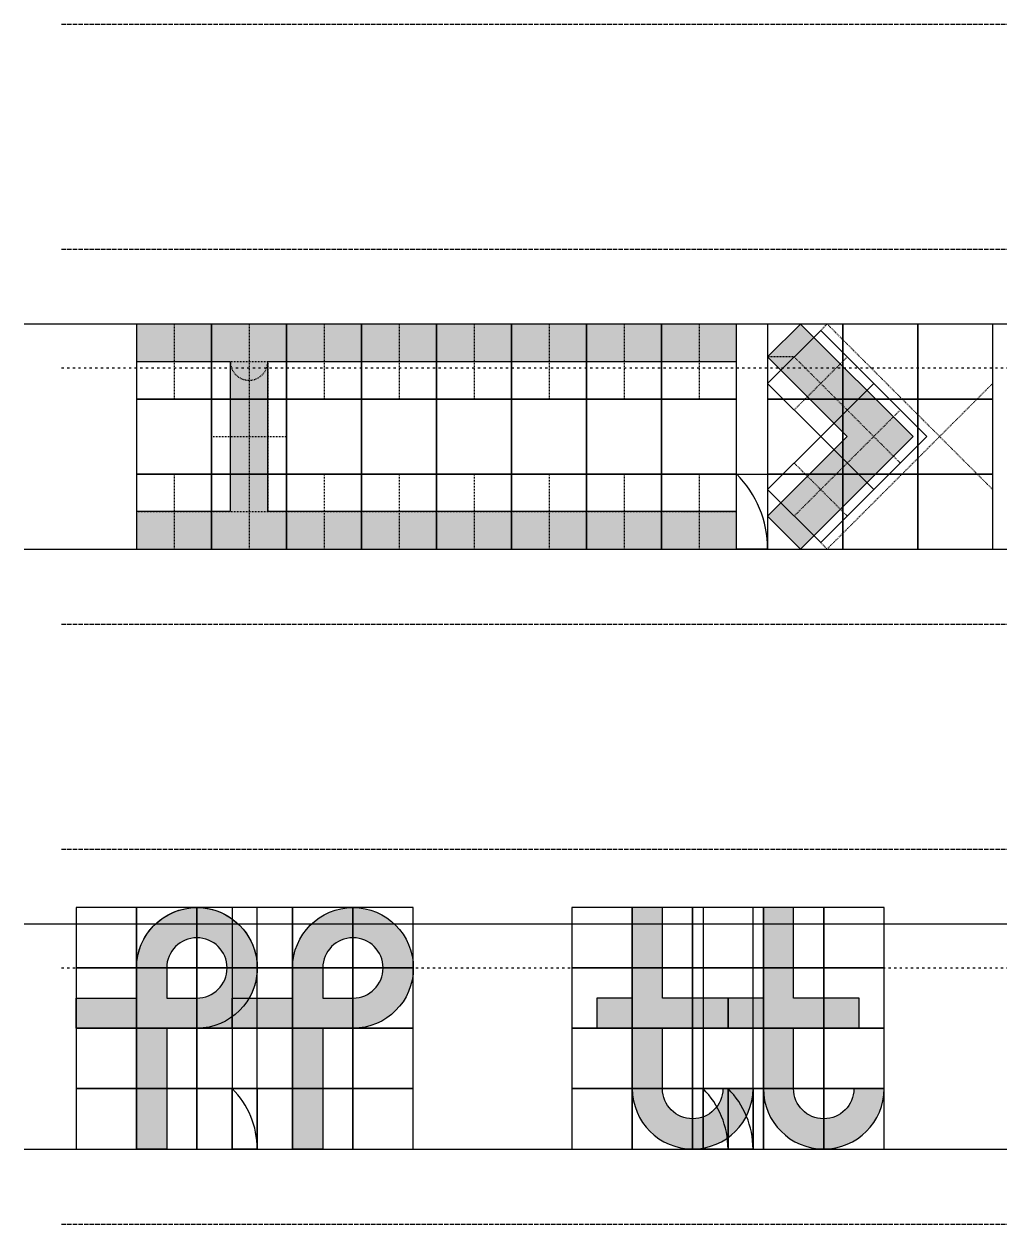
# Model space of a CAD drawing. Header units: millimetres. Extents: x -19 to 3010, y -292 to 470.
# Drawn here: x 1635 to 1765.1, y -250 to -90 of the extents above; entities that cross this region are included whole.
import ezdxf

# ---------------------------------------------------------------- set-up
doc = ezdxf.new("R2010")
doc.units = ezdxf.units.MM
doc.linetypes.add('ACAD_ISO02W100', pattern=[15, 12, -3])
doc.linetypes.add('ACAD_ISO03W100', pattern=[30, 12, -18])
for name, color, linetype in [('GUIDES', 252, 'Continuous'), ('guides_minor', 12, 'Continuous'), ('Lettering', 7, 'Continuous'), ('LINES', 252, 'Continuous'), ('Outlines', 5, 'Continuous')]:
    doc.layers.add(name, color=color, linetype=linetype)

msp = doc.modelspace()

# ---------------------------------------------------------------- hatches: boundary and pattern name
at = {"layer": 'Lettering'}
h = msp.add_hatch(color=256, dxfattribs=at)
h.dxf.hatch_style = 1
h.paths.add_polyline_path([(1650, -130), (1650, -135), (1662.5, -135), (1662.5, -155), (1650, -155), (1650, -160), (1730, -160), (1730, -154.9999999999998), (1667.5, -155.0000000000001), (1667.5, -134.9999999999999), (1730, -135), (1730, -130)])
h.paths.add_polyline_path([(1738.535533905934, -130), (1734.142135623732, -134.3933982822012), (1744.74873734153, -144.9999999999996), (1734.142135623732, -155.6066017177982), (1738.535533905934, -160), (1753.535533905934, -145)])
h = msp.add_hatch(color=256, dxfattribs=at)
h.dxf.hatch_style = 1
edge = h.paths.add_edge_path(flags=16)
edge.add_line((1674.832491561018, -215.857864376269), (1674.832491561018, -219.8815536468909))
edge.add_line((1674.832491561018, -219.8815536468909), (1678.85618083164, -219.8815536468909))
edge.add_arc((1678.85618083164, -215.8578643762691), 4.023689270621787, 270, 539.9999999999984)
edge = h.paths.add_edge_path()
edge.add_line((1665.01661279183, -219.8815536468909), (1670.808802290397, -219.8815536468909))
edge.add_line((1670.808802290397, -219.8815536468909), (1670.808802290397, -215.8578643762689))
edge.add_arc((1678.85618083164, -215.8578643762692), 8.047378541243688, -90, 179.9999999999984, ccw=False)
edge.add_line((1678.85618083164, -223.9052429175128), (1674.832491561019, -223.9052429175128))
edge.add_line((1674.832491561018, -223.9052429175128), (1674.832491561018, -240.0000000000001))
edge.add_line((1674.832491561018, -240.0000000000001), (1670.808802290396, -240))
edge.add_line((1670.808802290397, -240), (1670.808802290397, -223.9052429175127))
edge.add_line((1670.808802290397, -223.9052429175127), (1654.023689270621, -223.9052429175128))
edge.add_line((1654.023689270621, -223.9052429175128), (1654.023689270621, -240.0000000000001))
edge.add_line((1654.023689270621, -240.0000000000001), (1649.999999999999, -240))
edge.add_line((1649.999999999999, -240), (1649.999999999999, -223.9052429175127))
edge.add_line((1649.999999999999, -223.9052429175127), (1641.952621458755, -223.9052429175127))
edge.add_line((1641.952621458755, -223.9052429175127), (1641.952621458755, -219.8815536468909))
edge.add_line((1641.952621458755, -219.8815536468909), (1649.999999999999, -219.8815536468909))
edge.add_line((1649.999999999999, -219.8815536468909), (1649.999999999999, -215.8578643762689))
edge.add_arc((1658.047378541243, -215.8578643762692), 8.047378541243688, -29.99999999999909, 179.9999999999984, ccw=False)
edge = h.paths.add_edge_path(flags=16)
edge.add_line((1654.023689270621, -215.857864376269), (1654.023689270621, -219.8815536468909))
edge.add_line((1654.023689270621, -219.8815536468909), (1658.047378541243, -219.8815536468909))
edge.add_arc((1658.047378541243, -215.8578643762691), 4.023689270621787, 270, 539.9999999999984)
h = msp.add_hatch(color=256, dxfattribs=at)
h.dxf.hatch_style = 1
edge = h.paths.add_edge_path()
edge.add_line((1728.85618083164, -223.9052429175127), (1733.570226039551, -223.9052429175127))
edge.add_line((1733.570226039551, -223.9052429175127), (1733.570226039551, -231.9526214587563))
edge.add_arc((1741.617604580794, -231.9526214587563), 8.04737854124346, 180, 360)
edge.add_line((1749.664983122037, -231.9526214587563), (1745.641293851416, -231.9526214587564))
edge.add_arc((1741.617604580794, -231.9526214587563), 4.023689270621617, 180, 359.9999999999992, ccw=False)
edge.add_line((1737.593915310173, -231.9526214587563), (1737.593915310173, -223.9052429175127))
edge.add_line((1737.593915310173, -223.9052429175127), (1746.331649788704, -223.9052429175127))
edge.add_line((1746.331649788704, -223.9052429175127), (1746.331649788704, -219.8815536468909))
edge.add_line((1746.331649788704, -219.8815536468909), (1737.593915310172, -219.8815536468909))
edge.add_line((1737.593915310172, -219.8815536468909), (1737.593915310172, -207.8104858350254))
edge.add_line((1737.593915310172, -207.8104858350254), (1733.570226039551, -207.8104858350254))
edge.add_line((1733.570226039551, -207.8104858350254), (1733.570226039551, -219.8815536468909))
edge.add_line((1733.570226039551, -219.8815536468909), (1728.85618083164, -219.8815536468909))
edge.add_line((1728.85618083164, -219.8815536468909), (1720.118446353108, -219.8815536468909))
edge.add_line((1720.118446353108, -219.8815536468909), (1720.118446353108, -207.8104858350254))
edge.add_line((1720.118446353108, -207.8104858350254), (1716.094757082486, -207.8104858350254))
edge.add_line((1716.094757082486, -207.8104858350254), (1716.094757082486, -219.8815536468909))
edge.add_line((1716.094757082486, -219.8815536468909), (1711.380711874576, -219.8815536468909))
edge.add_line((1711.380711874576, -219.8815536468909), (1711.380711874576, -223.9052429175127))
edge.add_line((1711.380711874576, -223.9052429175127), (1716.094757082486, -223.9052429175127))
edge.add_line((1716.094757082486, -223.9052429175127), (1716.094757082486, -231.9526214587563))
edge.add_arc((1724.14213562373, -231.9526214587563), 8.04737854124346, 180, 360)
edge.add_line((1732.189514164973, -231.9526214587563), (1728.165824894352, -231.9526214587564))
edge.add_arc((1724.14213562373, -231.9526214587563), 4.023689270621617, 180, 359.9999999999992, ccw=False)
edge.add_line((1720.118446353109, -231.9526214587563), (1720.118446353109, -223.9052429175127))
edge.add_line((1720.118446353109, -223.9052429175127), (1728.85618083164, -223.9052429175127))

# ---------------------------------------------------------------- linework, layer by layer
at = {"layer": 'GUIDES', "linetype": 'ACAD_ISO02W100', "ltscale": 0.005}
for p, q in [((1655, -130), (1655, -140)), ((1665, -130), (1665, -140)), ((1675, -130), (1675, -140)), ((1685, -130), (1685, -140)), ((1695, -130), (1695, -140)), ((1705, -130), (1705, -140)), ((1715, -130), (1715, -140)), ((1725, -130), (1725, -140)), ((1650, -135), (1660, -135)), ((1660, -135), (1670, -135)), ((1670, -135), (1680, -135)), ((1680, -135), (1690, -135)), ((1690, -135), (1700, -135)), ((1700, -135), (1710, -135)), ((1710, -135), (1720, -135)), ((1720, -135), (1730, -135)), ((1665, -140), (1665, -150)), ((1660, -145), (1670, -145)), ((1655, -150), (1655, -160)), ((1665, -150), (1665, -160)), ((1675, -150.0000000000003), (1675, -160.0000000000003)), ((1685, -150.0000000000003), (1685, -160.0000000000003)), ((1695, -150.0000000000002), (1695, -160.0000000000002)), ((1705, -150.0000000000001), (1705, -160.0000000000001)), ((1715, -150), (1715, -160)), ((1725, -150), (1725, -160)), ((1650, -155), (1660, -155)), ((1660, -155), (1670, -155)), ((1670, -155.0000000000003), (1680, -155.0000000000003)), ((1680, -155.0000000000003), (1690, -155.0000000000003)), ((1690, -155.0000000000002), (1700, -155.0000000000002)), ((1700, -155.0000000000001), (1710, -155.0000000000001)), ((1710, -155), (1720, -155)), ((1720, -155), (1730, -155))]:
    msp.add_line(p, q, dxfattribs=at)
at = {"layer": 'GUIDES'}
for points in [[(1650, -140), (1660, -140), (1660, -130), (1650, -130)], [(1660, -140), (1670, -140), (1670, -130), (1660, -130)], [(1670, -140), (1680, -140), (1680, -130), (1670, -130)], [(1680, -140), (1690, -140), (1690, -130), (1680, -130)], [(1690, -140), (1700, -140), (1700, -130), (1690, -130)], [(1700, -140), (1710, -140), (1710, -130), (1700, -130)], [(1710, -140), (1720, -140), (1720, -130), (1710, -130)], [(1720, -140), (1730, -140), (1730, -130), (1720, -130)], [(1734.142135623731, -140), (1744.142135623731, -140), (1744.142135623731, -130), (1734.142135623731, -130)], [(1744.142135623731, -140), (1754.142135623731, -140), (1754.142135623731, -130), (1744.142135623731, -130)], [(1754.142135623731, -140), (1764.142135623731, -140), (1764.142135623731, -130), (1754.142135623731, -130)], [(1650, -150), (1660, -150), (1660, -140), (1650, -140)], [(1660, -150), (1670, -150), (1670, -140), (1660, -140)], [(1670, -150), (1680, -150), (1680, -140), (1670, -140)], [(1680, -150), (1690, -150), (1690, -140), (1680, -140)], [(1690, -150), (1700, -150), (1700, -140), (1690, -140)], [(1700, -150), (1710, -150), (1710, -140), (1700, -140)], [(1710, -150), (1720, -150), (1720, -140), (1710, -140)], [(1720, -150), (1730, -150), (1730, -140), (1720, -140)], [(1734.142135623731, -150), (1744.142135623731, -150), (1744.142135623731, -140), (1734.142135623731, -140)], [(1744.142135623731, -150), (1754.142135623731, -150), (1754.142135623731, -140), (1744.142135623731, -140)], [(1754.142135623731, -150), (1764.142135623731, -150), (1764.142135623731, -140), (1754.142135623731, -140)], [(1650, -160), (1660, -160), (1660, -150), (1650, -150)], [(1660, -160), (1670, -160), (1670, -150), (1660, -150)], [(1670, -160), (1680, -160), (1680, -150), (1670, -150)], [(1680, -160), (1690, -160), (1690, -150), (1680, -150)], [(1690, -160), (1700, -160), (1700, -150), (1690, -150)], [(1700, -160), (1710, -160), (1710, -150), (1700, -150)], [(1710, -160), (1720, -160), (1720, -150), (1710, -150)], [(1720, -160), (1730, -160), (1730, -150), (1720, -150)], [(1734.142135623731, -160), (1730, -160), (1730, -150), (1734.142135623731, -150)], [(1734.142135623731, -160), (1744.142135623731, -160), (1744.142135623731, -150), (1734.142135623731, -150)], [(1744.142135623731, -160), (1754.142135623731, -160), (1754.142135623731, -150), (1744.142135623731, -150)], [(1754.142135623731, -160), (1764.142135623731, -160), (1764.142135623731, -150), (1754.142135623731, -150)], [(1641.952621458756, -215.857864376269), (1650, -215.857864376269), (1650, -207.8104858350254), (1641.952621458756, -207.8104858350254)], [(1650, -215.857864376269), (1658.047378541244, -215.857864376269), (1658.047378541244, -207.8104858350254), (1650, -207.8104858350254)], [(1658.047378541244, -215.857864376269), (1666.094757082487, -215.857864376269), (1666.094757082487, -207.8104858350254), (1658.047378541244, -207.8104858350254)], [(1662.761423749154, -215.857864376269), (1670.808802290398, -215.857864376269), (1670.808802290398, -207.8104858350254), (1662.761423749154, -207.8104858350254)], [(1670.808802290398, -215.857864376269), (1678.856180831641, -215.857864376269), (1678.856180831641, -207.8104858350254), (1670.808802290398, -207.8104858350254)], [(1678.856180831641, -215.857864376269), (1686.903559372885, -215.857864376269), (1686.903559372885, -207.8104858350254), (1678.856180831641, -207.8104858350254)], [(1708.047378541244, -215.857864376269), (1716.094757082487, -215.857864376269), (1716.094757082487, -207.8104858350254), (1708.047378541244, -207.8104858350254)], [(1716.094757082487, -215.857864376269), (1724.142135623731, -215.857864376269), (1724.142135623731, -207.8104858350254), (1716.094757082487, -207.8104858350254)], [(1724.142135623731, -215.857864376269), (1732.189514164975, -215.857864376269), (1732.189514164975, -207.8104858350254), (1724.142135623731, -207.8104858350254)], [(1725.522847498308, -215.857864376269), (1733.570226039552, -215.857864376269), (1733.570226039552, -207.8104858350254), (1725.522847498308, -207.8104858350254)], [(1733.570226039552, -215.857864376269), (1741.617604580795, -215.857864376269), (1741.617604580795, -207.8104858350254), (1733.570226039552, -207.8104858350254)], [(1741.617604580795, -215.857864376269), (1749.664983122039, -215.857864376269), (1749.664983122039, -207.8104858350254), (1741.617604580795, -207.8104858350254)], [(1641.952621458756, -223.9052429175127), (1650, -223.9052429175127), (1650, -215.857864376269), (1641.952621458756, -215.857864376269)], [(1650, -223.9052429175127), (1658.047378541244, -223.9052429175127), (1658.047378541244, -215.857864376269), (1650, -215.857864376269)], [(1658.047378541244, -223.9052429175127), (1666.094757082487, -223.9052429175127), (1666.094757082487, -215.857864376269), (1658.047378541244, -215.857864376269)], [(1662.761423749154, -223.9052429175127), (1670.808802290398, -223.9052429175127), (1670.808802290398, -215.857864376269), (1662.761423749154, -215.857864376269)], [(1670.808802290398, -223.9052429175127), (1678.856180831641, -223.9052429175127), (1678.856180831641, -215.857864376269), (1670.808802290398, -215.857864376269)], [(1678.856180831641, -223.9052429175127), (1686.903559372885, -223.9052429175127), (1686.903559372885, -215.857864376269), (1678.856180831641, -215.857864376269)], [(1708.047378541244, -223.9052429175127), (1716.094757082487, -223.9052429175127), (1716.094757082487, -215.857864376269), (1708.047378541244, -215.857864376269)], [(1716.094757082487, -223.9052429175127), (1724.142135623731, -223.9052429175127), (1724.142135623731, -215.857864376269), (1716.094757082487, -215.857864376269)], [(1724.142135623731, -223.9052429175127), (1732.189514164975, -223.9052429175127), (1732.189514164975, -215.857864376269), (1724.142135623731, -215.857864376269)], [(1725.522847498308, -223.9052429175127), (1733.570226039552, -223.9052429175127), (1733.570226039552, -215.857864376269), (1725.522847498308, -215.857864376269)], [(1733.570226039552, -223.9052429175127), (1741.617604580795, -223.9052429175127), (1741.617604580795, -215.857864376269), (1733.570226039552, -215.857864376269)], [(1741.617604580795, -223.9052429175127), (1749.664983122039, -223.9052429175127), (1749.664983122039, -215.857864376269), (1741.617604580795, -215.857864376269)], [(1641.952621458756, -231.9526214587563), (1650, -231.9526214587563), (1650, -223.9052429175127), (1641.952621458756, -223.9052429175127)], [(1650, -231.9526214587563), (1658.047378541244, -231.9526214587563), (1658.047378541244, -223.9052429175127), (1650, -223.9052429175127)], [(1658.047378541244, -231.9526214587563), (1666.094757082487, -231.9526214587563), (1666.094757082487, -223.9052429175127), (1658.047378541244, -223.9052429175127)], [(1662.761423749154, -231.9526214587563), (1670.808802290398, -231.9526214587563), (1670.808802290398, -223.9052429175127), (1662.761423749154, -223.9052429175127)], [(1670.808802290398, -231.9526214587563), (1678.856180831641, -231.9526214587563), (1678.856180831641, -223.9052429175127), (1670.808802290398, -223.9052429175127)], [(1678.856180831641, -231.9526214587563), (1686.903559372885, -231.9526214587563), (1686.903559372885, -223.9052429175127), (1678.856180831641, -223.9052429175127)], [(1708.047378541244, -231.9526214587563), (1716.094757082487, -231.9526214587563), (1716.094757082487, -223.9052429175127), (1708.047378541244, -223.9052429175127)], [(1716.094757082487, -231.9526214587563), (1724.142135623731, -231.9526214587563), (1724.142135623731, -223.9052429175127), (1716.094757082487, -223.9052429175127)], [(1724.142135623731, -231.9526214587563), (1732.189514164975, -231.9526214587563), (1732.189514164975, -223.9052429175127), (1724.142135623731, -223.9052429175127)], [(1725.522847498308, -231.9526214587563), (1733.570226039552, -231.9526214587563), (1733.570226039552, -223.9052429175127), (1725.522847498308, -223.9052429175127)], [(1733.570226039552, -231.9526214587563), (1741.617604580795, -231.9526214587563), (1741.617604580795, -223.9052429175127), (1733.570226039552, -223.9052429175127)], [(1741.617604580795, -231.9526214587563), (1749.664983122039, -231.9526214587563), (1749.664983122039, -223.9052429175127), (1741.617604580795, -223.9052429175127)], [(1641.952621458756, -240), (1650, -240), (1650, -231.9526214587563), (1641.952621458756, -231.9526214587563)], [(1650, -240), (1658.047378541244, -240), (1658.047378541244, -231.9526214587563), (1650, -231.9526214587563)], [(1658.047378541244, -240), (1666.094757082487, -240), (1666.094757082487, -231.9526214587563), (1658.047378541244, -231.9526214587563)], [(1662.761423749154, -240), (1670.808802290398, -240), (1670.808802290398, -231.9526214587563), (1662.761423749154, -231.9526214587563)], [(1666.094757082487, -240), (1662.761423749154, -240), (1662.761423749154, -231.9526214587563), (1666.094757082487, -231.9526214587563)], [(1670.808802290398, -240), (1678.856180831641, -240), (1678.856180831641, -231.9526214587563), (1670.808802290398, -231.9526214587563)], [(1678.856180831641, -240), (1686.903559372885, -240), (1686.903559372885, -231.9526214587563), (1678.856180831641, -231.9526214587563)], [(1708.047378541244, -240), (1716.094757082487, -240), (1716.094757082487, -231.9526214587563), (1708.047378541244, -231.9526214587563)], [(1716.094757082487, -240), (1724.142135623731, -240), (1724.142135623731, -231.9526214587563), (1716.094757082487, -231.9526214587563)], [(1724.142135623731, -240), (1732.189514164975, -240), (1732.189514164975, -231.9526214587563), (1724.142135623731, -231.9526214587563)], [(1725.522847498308, -240), (1733.570226039552, -240), (1733.570226039552, -231.9526214587563), (1725.522847498308, -231.9526214587563)], [(1728.856180831642, -240), (1725.522847498308, -240), (1725.522847498308, -231.9526214587563), (1728.856180831642, -231.9526214587563)], [(1732.189514164975, -240), (1728.856180831641, -240), (1728.856180831641, -231.9526214587563), (1732.189514164975, -231.9526214587563)], [(1733.570226039552, -240), (1741.617604580795, -240), (1741.617604580795, -231.9526214587563), (1733.570226039552, -231.9526214587563)], [(1741.617604580795, -240), (1749.664983122039, -240), (1749.664983122039, -231.9526214587563), (1741.617604580795, -231.9526214587563)]]:
    msp.add_lwpolyline(points, close=True, dxfattribs=at)
for centre, radius, end in [((1720, -160), 14.14213562373095, 45.00000000000823), ((1654.71404520791, -240), 11.38071187457704, 45.00000000000821), ((1717.475468957065, -240), 11.38071187457704, 45.00000000000819), ((1720.808802290398, -240), 11.38071187457704, 45.00000000000819)]:
    msp.add_arc(centre, radius, 0, end, dxfattribs=at)
at = {"layer": 'guides_minor', "linetype": 'ACAD_ISO02W100', "ltscale": 0.005}
for p, q in [((1741.213203435596, -130.857864376269), (1742.071067811866, -130)), ((1742.071067811866, -130), (1764.142135623731, -152.0710678118654)), ((1737.677669529663, -134.3933982822012), (1734.142135623731, -134.3933982822012)), ((1737.677669529664, -134.393398282202), (1744.74873734153, -141.4644660940671)), ((1744.748737341529, -134.3933982822016), (1737.677669529664, -141.4644660940673)), ((1662.5, -135), (1662.5, -155)), ((1667.5, -135), (1667.5, -155)), ((1742.071067811866, -160), (1764.142135623731, -137.9289321881345)), ((1744.74873734153, -141.4644660940674), (1751.819805153395, -148.5355339059325)), ((1751.819805153395, -141.4644660940669), (1744.74873734153, -148.5355339059327)), ((1737.677669529664, -148.5355339059329), (1744.74873734153, -155.606601717798)), ((1744.748737341529, -148.5355339059324), (1737.677669529664, -155.6066017177982)), ((1741.213203435596, -159.142135623731), (1742.071067811866, -160))]:
    msp.add_line(p, q, dxfattribs=at)
at = {"layer": 'guides_minor'}
for points in [[(1734.142135623731, -137.9289321881345), (1741.213203435596, -145), (1748.284271247462, -137.9289321881345), (1741.213203435596, -130.857864376269)], [(1741.213203435596, -145), (1748.284271247462, -152.0710678118655), (1755.355339059327, -145), (1748.284271247462, -137.9289321881345)], [(1734.142135623731, -152.0710678118655), (1741.213203435596, -159.142135623731), (1748.284271247462, -152.0710678118655), (1741.213203435596, -145)]]:
    msp.add_lwpolyline(points, close=True, dxfattribs=at)
for points in [[(1654.023689270622, -223.9052429175128), (1654.023689270622, -240.0000000000001), (1650, -240), (1650, -223.9052429175127), (1641.952621458756, -223.9052429175127), (1641.952621458756, -219.8815536468909), (1650, -219.8815536468909), (1650, -215.8578643762689, -2.414213562373059), (1658.047378541244, -223.9052429175128)], [(1674.832491561019, -223.9052429175128), (1674.832491561019, -240.0000000000001), (1670.808802290398, -240), (1670.808802290398, -223.9052429175127), (1662.761423749154, -223.9052429175127), (1662.761423749154, -219.8815536468909), (1670.808802290398, -219.8815536468909), (1670.808802290398, -215.8578643762689, -2.414213562373059), (1678.856180831641, -223.9052429175128)], [(1720.118446353109, -219.8815536468909), (1720.118446353109, -207.8104858350254), (1716.094757082487, -207.8104858350254), (1716.094757082487, -219.8815536468909), (1711.380711874577, -219.8815536468909), (1711.380711874577, -223.9052429175127), (1716.094757082487, -223.9052429175127), (1716.094757082487, -231.9526214587563, 0.9999999999999999), (1732.189514164974, -231.9526214587563), (1728.165824894353, -231.9526214587564, -0.9999999999999999), (1720.118446353109, -231.9526214587563), (1720.118446353109, -223.9052429175127), (1728.856180831641, -223.9052429175127), (1728.856180831641, -219.8815536468909)], [(1737.593915310173, -219.8815536468909), (1737.593915310173, -207.8104858350254), (1733.570226039552, -207.8104858350254), (1733.570226039552, -219.8815536468909), (1728.856180831641, -219.8815536468909), (1728.856180831641, -223.9052429175127), (1733.570226039552, -223.9052429175127), (1733.570226039552, -231.9526214587563, 0.9999999999999999), (1749.664983122039, -231.9526214587563), (1745.641293851417, -231.9526214587564, -0.9999999999999999), (1737.593915310174, -231.9526214587563), (1737.593915310174, -223.9052429175127), (1746.331649788706, -223.9052429175127), (1746.331649788706, -219.8815536468909)], [(1654.023689270622, -215.857864376269), (1654.023689270622, -219.8815536468909), (1658.047378541244, -219.8815536468909, 2.41421356237307)], [(1674.832491561019, -215.857864376269), (1674.832491561019, -219.8815536468909), (1678.856180831641, -219.8815536468909, 2.41421356237307)]]:
    msp.add_lwpolyline(points, format="xyb", close=True, dxfattribs=at)
at = {"layer": 'guides_minor', "linetype": 'ACAD_ISO02W100', "ltscale": 0.005}
msp.add_arc((1665, -135), 2.5, 180, 0, dxfattribs=at)
at = {"layer": 'LINES', "linetype": 'ACAD_ISO02W100', "ltscale": 0.05}
for p, q in [((1640, -90), (2180, -90)), ((1640, -120), (2180, -120)), ((1640, -170), (2180, -170)), ((1640, -200), (2180, -200)), ((1640, -250), (2180, -250))]:
    msp.add_line(p, q, dxfattribs=at)
at = {"layer": 'LINES'}
for p, q in [((2185, -130), (1635, -130)), ((1635, -160), (2185, -160)), ((2185, -210), (1635, -210)), ((1635, -240), (2185, -240))]:
    msp.add_line(p, q, dxfattribs=at)
at = {"layer": 'LINES', "linetype": 'ACAD_ISO03W100', "ltscale": 0.025}
for p, q in [((1640, -135.857864376269), (2180, -135.857864376269)), ((1640, -215.857864376269), (2180, -215.857864376269))]:
    msp.add_line(p, q, dxfattribs=at)
at = {"layer": 'Outlines'}
for points in [[(1650, -130), (1650, -135), (1662.5, -135), (1662.5, -155), (1650, -155), (1650, -160), (1730, -160), (1730, -154.9999999999998), (1667.5, -155.0000000000001), (1667.5, -134.9999999999999), (1730, -135), (1730, -130)], [(1738.535533905934, -130), (1734.142135623732, -134.3933982822012), (1744.74873734153, -144.9999999999996), (1734.142135623732, -155.6066017177982), (1738.535533905934, -160), (1753.535533905934, -145)]]:
    msp.add_lwpolyline(points, close=True, dxfattribs=at)
for points in [[(1665.01661279183, -219.8815536468909), (1670.808802290397, -219.8815536468909), (1670.808802290397, -215.8578643762689, -2.414213562373059), (1678.85618083164, -223.9052429175128), (1674.832491561018, -223.9052429175128), (1674.832491561018, -240.0000000000001), (1670.808802290397, -240), (1670.808802290397, -223.9052429175127), (1654.023689270621, -223.9052429175128), (1654.023689270621, -240.0000000000001), (1649.999999999999, -240), (1649.999999999999, -223.9052429175127), (1641.952621458755, -223.9052429175127), (1641.952621458755, -219.8815536468909), (1649.999999999999, -219.8815536468909), (1649.999999999999, -215.8578643762689, -1.303225372841178)], [(1728.85618083164, -223.9052429175127), (1733.570226039551, -223.9052429175127), (1733.570226039551, -231.9526214587563, 0.9999999999999999), (1749.664983122037, -231.9526214587563), (1745.641293851416, -231.9526214587564, -0.9999999999999999), (1737.593915310173, -231.9526214587563), (1737.593915310173, -223.9052429175127), (1746.331649788704, -223.9052429175127), (1746.331649788704, -219.8815536468909), (1737.593915310172, -219.8815536468909), (1737.593915310172, -207.8104858350254), (1733.570226039551, -207.8104858350254), (1733.570226039551, -219.8815536468909), (1728.85618083164, -219.8815536468909), (1720.118446353108, -219.8815536468909), (1720.118446353108, -207.8104858350254), (1716.094757082486, -207.8104858350254), (1716.094757082486, -219.8815536468909), (1711.380711874576, -219.8815536468909), (1711.380711874576, -223.9052429175127), (1716.094757082486, -223.9052429175127), (1716.094757082486, -231.9526214587563, 0.9999999999999999), (1732.189514164973, -231.9526214587563), (1728.165824894352, -231.9526214587564, -0.9999999999999999), (1720.118446353109, -231.9526214587563), (1720.118446353109, -223.9052429175127)], [(1654.023689270621, -215.857864376269), (1654.023689270621, -219.8815536468909), (1658.047378541243, -219.8815536468909, 2.41421356237307)], [(1674.832491561018, -215.857864376269), (1674.832491561018, -219.8815536468909), (1678.85618083164, -219.8815536468909, 2.41421356237307)]]:
    msp.add_lwpolyline(points, format="xyb", close=True, dxfattribs=at)

doc.saveas('drawing.dxf')
